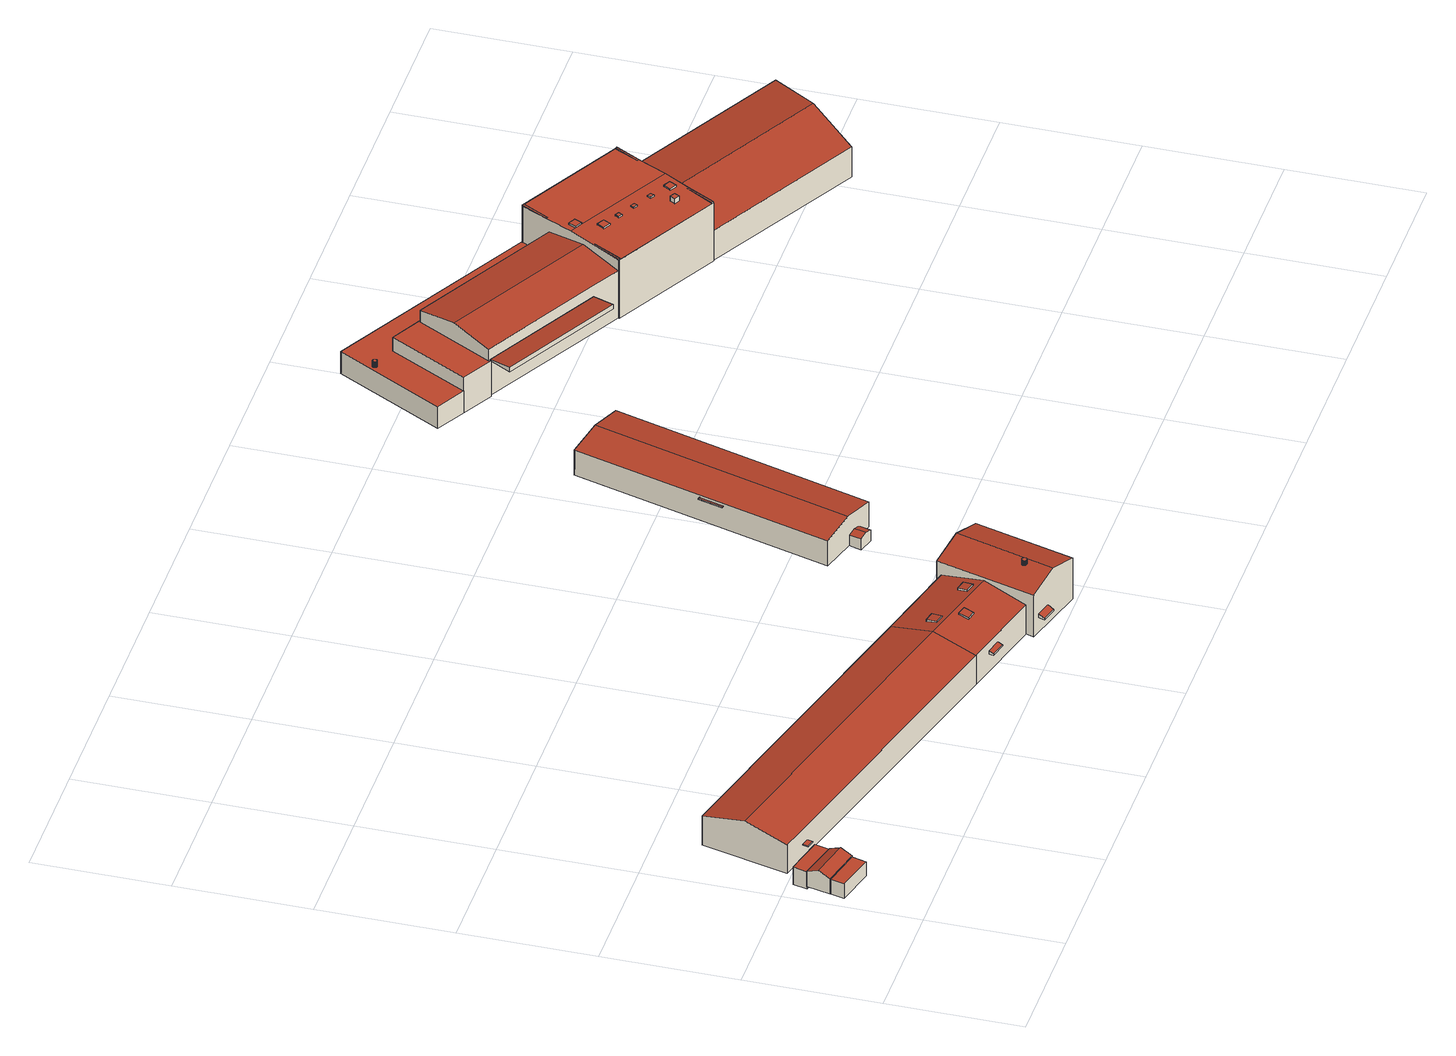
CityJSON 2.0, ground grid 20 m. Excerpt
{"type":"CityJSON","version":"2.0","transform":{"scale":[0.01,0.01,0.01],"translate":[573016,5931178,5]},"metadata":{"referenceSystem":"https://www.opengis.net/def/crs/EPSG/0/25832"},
"CityObjects":{
"building1":{"type":"Building","attributes":{"Grundfläche 2D":"12.973416","Grundhöhe NN":"6.159"},"geometry":[{"type":"Solid","lod":"3","boundaries":[[[[0,1,2,3]],[[4,5,3,2]],[[5,6,0,3]],[[6,7,1,0]],[[7,4,2,1]],[[7,6,5,4]]]],"semantics":{"surfaces":[{"type":"RoofSurface"},{"type":"WallSurface"},{"type":"GroundSurface"}],"values":[[0,1,1,1,1,2]]}}]},
"building2":{"type":"Building","attributes":{"Grundfläche 2D":"21.641857","Grundhöhe NN":"6.160"},"geometry":[{"type":"Solid","lod":"3","boundaries":[[[[8,9,10,11,12]],[[9,8,13,14,15]],[[13,8,12,16,17]],[[15,14,13,17,18]],[[10,9,15,18,19]],[[12,11,10,19,20,16]],[[18,17,16,20,19]]]],"semantics":{"surfaces":[{"type":"RoofSurface"},{"type":"WallSurface"},{"type":"GroundSurface"}],"values":[[0,0,1,1,1,1,2]]}}]},
"building3":{"type":"Building","attributes":{"Grundfläche 2D":"13.431746","Grundhöhe NN":"5.676"},"geometry":[{"type":"Solid","lod":"3","boundaries":[[[[21,22,23,24]],[[25,26,24,23]],[[26,27,21,24]],[[27,28,22,21]],[[28,25,23,22]],[[28,27,26,25]]]],"semantics":{"surfaces":[{"type":"RoofSurface"},{"type":"WallSurface"},{"type":"GroundSurface"}],"values":[[0,1,1,1,1,2]]}}]},
"building4":{"type":"Building","attributes":{"Grundfläche 2D":"1011.386981","Grundhöhe NN":"5.676"},"children":["building4-1","building4-2","building4-3","building4-4","building4-5","building4-6","building4-7","building4-8"],"geometry":[{"type":"Solid","lod":"3","boundaries":[[[[29,30,31,32]],[[33,30,29,34]],[[35,36,37,38]],[[39,40,35,38]],[[37,41,42,38]],[[42,43,39,38]],[[41,37,44,45]],[[43,42,41,45,46]],[[43,46,47,39]],[[32,31,48,49]],[[34,29,32,49,50]],[[35,40,51,52,33,34,50,53,36]],[[31,30,33,52,48]],[[37,36,53,44]],[[39,47,51,40]],[[50,49,48,52,51,47,46,45,44,53]]]],"semantics":{"surfaces":[{"type":"RoofSurface"},{"type":"WallSurface"},{"type":"GroundSurface"}],"values":[[0,0,0,0,0,0,1,1,1,1,1,1,1,1,1,2]]}}]},
"building4-1":{"type":"BuildingInstallation","parents":["building4"],"geometry":[{"type":"MultiSurface","lod":"3","boundaries":[[[54,55,56,57,58,59,60,61,62,63,64,65,66,67,68,69,70,71,72,73,74,75,76,77,78,79,80,81,82,83,84,85,86,87,88,89,90,91,92,93,94,95,96,97,98,99,100,101]],[[102,103,59,58]],[[103,104,60,59]],[[104,105,61,60]],[[106,107,55,54]],[[107,108,56,55]],[[108,109,57,56]],[[109,102,58,57]],[[105,110,62,61]],[[110,111,63,62]],[[111,112,64,63]],[[112,113,65,64]],[[113,114,66,65]],[[114,115,67,66]],[[115,116,68,67]],[[116,117,69,68]],[[117,118,70,69]],[[118,119,71,70]],[[119,120,72,71]],[[120,121,73,72]],[[121,122,74,73]],[[122,123,75,74]],[[123,124,76,75]],[[77,76,124,125]],[[125,126,78,77]],[[126,127,79,78]],[[127,128,80,79]],[[128,129,81,80]],[[129,130,82,81]],[[130,131,83,82]],[[131,132,84,83]],[[132,133,85,84]],[[133,134,86,85]],[[134,135,87,86]],[[135,136,88,87]],[[136,137,89,88]],[[137,138,90,89]],[[138,139,91,90]],[[92,91,139,140]],[[140,141,93,92]],[[141,142,94,93]],[[142,143,95,94]],[[143,144,96,95]],[[144,145,97,96]],[[145,146,98,97]],[[146,147,99,98]],[[147,148,100,99]],[[148,149,101,100]],[[149,106,54,101]]],"semantics":{"surfaces":[{"type":"RoofSurface"},{"type":"WallSurface"}],"values":[0,1,1,1,1,1,1,1,1,1,1,1,1,1,1,1,1,1,1,1,1,1,1,1,1,1,1,1,1,1,1,1,1,1,1,1,1,1,1,1,1,1,1,1,1,1,1,1,1]}}]},
"building4-2":{"type":"BuildingInstallation","parents":["building4"],"geometry":[{"type":"MultiSurface","lod":"3","boundaries":[[[150,151,152,153]],[[153,152,154,155]],[[150,153,155,156]],[[151,150,156,157]],[[152,151,157,154]]],"semantics":{"surfaces":[{"type":"RoofSurface"},{"type":"WallSurface"}],"values":[0,1,1,1,1]}}]},
"building4-3":{"type":"BuildingInstallation","parents":["building4"],"geometry":[{"type":"MultiSurface","lod":"3","boundaries":[[[158,159,160,161]],[[161,160,162,163]],[[158,161,163,164]],[[159,158,164,165]],[[160,159,165,162]]],"semantics":{"surfaces":[{"type":"RoofSurface"},{"type":"WallSurface"}],"values":[0,1,1,1,1]}}]},
"building4-4":{"type":"BuildingInstallation","parents":["building4"],"geometry":[{"type":"MultiSurface","lod":"3","boundaries":[[[166,167,168,169]],[[170,171,166,169]],[[171,172,167,166]],[[173,168,167,172]],[[169,168,173,170]]],"semantics":{"surfaces":[{"type":"RoofSurface"},{"type":"WallSurface"}],"values":[0,1,1,1,1]}}]},
"building4-5":{"type":"BuildingInstallation","parents":["building4"],"geometry":[{"type":"MultiSurface","lod":"3","boundaries":[[[174,175,176,177]],[[178,179,177,176]],[[179,180,174,177]],[[180,181,175,174]],[[181,178,176,175]],[[181,180,179,178]]],"semantics":{"surfaces":[{"type":"RoofSurface"},{"type":"WallSurface"},{"type":"OuterCeilingSurface"}],"values":[0,1,1,1,1,2]}}]},
"building4-6":{"type":"BuildingInstallation","parents":["building4"],"geometry":[{"type":"MultiSurface","lod":"3","boundaries":[[[182,183,184,185]],[[186,187,185,184]],[[187,188,182,185]],[[188,189,183,182]],[[189,186,184,183]],[[189,188,187,186]]],"semantics":{"surfaces":[{"type":"RoofSurface"},{"type":"WallSurface"},{"type":"OuterCeilingSurface"}],"values":[0,1,1,1,1,2]}}]},
"building4-7":{"type":"BuildingInstallation","parents":["building4"],"geometry":[{"type":"MultiSurface","lod":"3","boundaries":[[[190,191,192,193]],[[192,194,195,193]],[[190,193,195,196]],[[191,190,196,197]],[[192,191,197,194]],[[197,196,195,194]]],"semantics":{"surfaces":[{"type":"RoofSurface"},{"type":"WallSurface"},{"type":"OuterCeilingSurface"}],"values":[0,1,1,1,1,2]}}]},
"building4-8":{"type":"BuildingInstallation","parents":["building4"],"geometry":[{"type":"MultiSurface","lod":"3","boundaries":[[[198,199,200,201]],[[202,203,201,200]],[[203,204,198,201]],[[204,205,199,198]],[[205,202,200,199]],[[205,204,203,202]]],"semantics":{"surfaces":[{"type":"RoofSurface"},{"type":"WallSurface"},{"type":"OuterCeilingSurface"}],"values":[0,1,1,1,1,2]}}]},
"building5":{"type":"Building","attributes":{"Grundfläche 2D":"431.838286","Grundhöhe NN":"5.571"},"children":["building5-1"],"geometry":[{"type":"Solid","lod":"3","boundaries":[[[[206,207,208,209]],[[210,206,209,211]],[[212,213,214,215,216,217]],[[214,213,218,219,220]],[[212,217,221,222]],[[218,213,212,222,223]],[[220,219,218,223,224]],[[209,208,225,221,217,216,215,214,220,224,226,211]],[[210,211,226,227]],[[207,206,210,227,228]],[[208,207,228,225]],[[226,224,223,222,221,225,228,227]]]],"semantics":{"surfaces":[{"type":"RoofSurface"},{"type":"WallSurface"},{"type":"GroundSurface"}],"values":[[0,0,0,0,1,1,1,1,1,1,1,2]]}}]},
"building5-1":{"type":"BuildingInstallation","parents":["building5"],"geometry":[{"type":"MultiSurface","lod":"3","boundaries":[[[229,230,231,232]],[[233,234,232,231]],[[234,235,229,232]],[[235,236,230,229]],[[236,233,231,230]],[[236,235,234,233]]],"semantics":{"surfaces":[{"type":"RoofSurface"},{"type":"WallSurface"},{"type":"OuterCeilingSurface"}],"values":[0,1,1,1,1,2]}}]},
"building6":{"type":"Building","attributes":{"Grundfläche 2D":"74.841910","Grundhöhe NN":"10.904"},"geometry":[{"type":"Solid","lod":"3","boundaries":[[[[237,238,239,240]],[[238,237,241,242]],[[239,238,242,243]],[[240,239,243,244]],[[237,240,244,241]],[[242,241,244,243]]]],"semantics":{"surfaces":[{"type":"RoofSurface"},{"type":"WallSurface"},{"type":"GroundSurface"}],"values":[[0,1,1,1,1,2]]}}]},
"building7":{"type":"Building","attributes":{"Grundfläche 2D":"1500.132136","Grundhöhe NN":"5.079"},"children":["building7-1","building7-2","building7-3","building7-4","building7-5","building7-6","building7-7","building7-8","building7-9","building7-10"],"geometry":[{"type":"Solid","lod":"3","boundaries":[[[[245,246,247,248,249,250,251,252,253,254,255]],[[250,249,256,257,252,251]],[[258,259,260,246,245,255,261,262]],[[263,264,259,258,262]],[[265,266,267,268,269,270,271,272,273]],[[274,275,276,277,278]],[[277,276,279,280,281]],[[282,283,284,285]],[[286,282,285,287,288]],[[289,290,291,292,293,294,295,296]],[[252,297,298,268,253]],[[279,276,275,262,261,255,254,253,268,267]],[[262,275,299,300,263]],[[264,263,300,301]],[[264,301,302,288,259]],[[285,284,248,247,246,260,259,288,287]],[[248,284,303,304,249]],[[256,249,304,305]],[[257,256,305,306]],[[252,257,306,297]],[[269,268,298,307]],[[270,269,307,308]],[[271,270,308,309]],[[272,271,309,310]],[[289,281,280,279,267,266,290]],[[277,281,289,296,278]],[[311,299,275,274,278,296,295,312]],[[286,288,302,313]],[[283,282,286,313,314]],[[284,283,314,303]],[[290,266,265,291]],[[291,265,273,292]],[[292,273,272,293]],[[293,272,310,315,294]],[[295,294,315,312]],[[308,307,298,297,306,305,304,303,314,313,302,301,300,299,311,312,315,310,309]]]],"semantics":{"surfaces":[{"type":"RoofSurface"},{"type":"WallSurface"},{"type":"GroundSurface"}],"values":[[0,0,0,0,0,0,0,0,0,0,1,1,1,1,1,1,1,1,1,1,1,1,1,1,1,1,1,1,1,1,1,1,1,1,1,2]]}}]},
"building7-1":{"type":"BuildingInstallation","parents":["building7"],"geometry":[{"type":"MultiSurface","lod":"3","boundaries":[[[316,317,318,319]],[[319,318,320,321]],[[316,319,321,322]],[[317,316,322,323]],[[318,317,323,320]]],"semantics":{"surfaces":[{"type":"RoofSurface"},{"type":"WallSurface"}],"values":[0,1,1,1,1]}}]},
"building7-2":{"type":"BuildingInstallation","parents":["building7"],"geometry":[{"type":"MultiSurface","lod":"3","boundaries":[[[247,324,325,326,327]],[[328,329,260,330]],[[260,329,259]],[[248,324,247]],[[250,326,325,324,248,249]],[[250,327,326]],[[331,328,330]],[[331,259,329,328]]],"semantics":{"surfaces":[{"type":"RoofSurface"},{"type":"WallSurface"}],"values":[0,0,1,1,1,1,1,1]}}]},
"building7-3":{"type":"BuildingInstallation","parents":["building7"],"geometry":[{"type":"MultiSurface","lod":"3","boundaries":[[[332,333,334,335]],[[335,334,336,337]],[[332,335,337,338]],[[333,332,338,339]],[[334,333,339,336]]],"semantics":{"surfaces":[{"type":"RoofSurface"},{"type":"WallSurface"}],"values":[0,1,1,1,1]}}]},
"building7-4":{"type":"BuildingInstallation","parents":["building7"],"geometry":[{"type":"MultiSurface","lod":"3","boundaries":[[[340,341,342,343]],[[343,342,344,345]],[[340,343,345,346]],[[341,340,346,347]],[[342,341,347,344]]],"semantics":{"surfaces":[{"type":"RoofSurface"},{"type":"WallSurface"}],"values":[0,1,1,1,1]}}]},
"building7-5":{"type":"BuildingInstallation","parents":["building7"],"geometry":[{"type":"MultiSurface","lod":"3","boundaries":[[[348,349,350,351,352,353,354,355]],[[350,349,356,357]],[[351,350,357,358]],[[352,351,358,359]],[[353,352,359,360]],[[354,353,360,361]],[[362,356,349,348,355,354,361,363]]],"semantics":{"surfaces":[{"type":"RoofSurface"},{"type":"WallSurface"}],"values":[0,1,1,1,1,1,1]}}]},
"building7-6":{"type":"BuildingInstallation","parents":["building7"],"geometry":[{"type":"MultiSurface","lod":"3","boundaries":[[[364,365,366,367]],[[367,366,368,369]],[[364,367,369,370]],[[365,364,370,371]],[[366,365,371,368]]],"semantics":{"surfaces":[{"type":"RoofSurface"},{"type":"WallSurface"}],"values":[0,1,1,1,1]}}]},
"building7-7":{"type":"BuildingInstallation","parents":["building7"],"geometry":[{"type":"MultiSurface","lod":"3","boundaries":[[[372,373,374,375]],[[375,374,376,377]],[[372,375,377,378]],[[373,372,378,379]],[[374,373,379,376]]],"semantics":{"surfaces":[{"type":"RoofSurface"},{"type":"WallSurface"}],"values":[0,1,1,1,1]}}]},
"building7-8":{"type":"BuildingInstallation","parents":["building7"],"geometry":[{"type":"MultiSurface","lod":"3","boundaries":[[[380,381,382,254,383]],[[261,384,385,386]],[[258,386,385]],[[383,251,380]],[[251,252,253,382,381,380]],[[254,382,253]],[[384,261,262]],[[262,258,385,384]]],"semantics":{"surfaces":[{"type":"RoofSurface"},{"type":"WallSurface"}],"values":[0,0,1,1,1,1,1,1]}}]},
"building7-9":{"type":"BuildingInstallation","parents":["building7"],"geometry":[{"type":"MultiSurface","lod":"3","boundaries":[[[387,388,389,390]],[[390,389,391,392]],[[387,390,392,393]],[[388,387,393,394]],[[389,388,394,391]]],"semantics":{"surfaces":[{"type":"RoofSurface"},{"type":"WallSurface"}],"values":[0,1,1,1,1]}}]},
"building7-10":{"type":"BuildingInstallation","parents":["building7"],"geometry":[{"type":"MultiSurface","lod":"3","boundaries":[[[395,396,397,398,399,400,401,402,403,404,405,406,407,408,409,410,411,412,413,414,415,416,417,418,419,420,421,422,423,424,425,426,427,428,429,430,431,432,433,434,435,436,437,438,439,440,441,442,443,444,445,446,447,448,449,450,451,452,453,454,455,456,457,458,459,460,461,462,463,464,465,466,467,468,469,470,471,472,473,474,475,476,477,478,479,480,481,482,483,484,485,486,487,488,489,490,491,492,493,494,495,496,497,498,499,500,501,502,503,504,505,506,507,508,509,510,511,512,513,514,515,516,517,518,519,520,521,522,523,524,525,526,527,528,529,530,531,532,533,534,535,536,537,538,539,540,541,542,543,544,545,546,547,548,549,550,551,552,553,554,555,556,557,558,559,560,561,562,563,564,565,566,567,568,569,570,571,572,573,574,575,576,577,578,579,580,581,582,583,584,585,586,587,588,589,590,591,592,593,594,595,596,597,598,599,600,601,602,603,604,605,606,607,608]],[[609,610,445,444]],[[610,611,446,445]],[[612,613,452,451]],[[614,615,411,410]],[[616,617,413,412]],[[618,619,415,414]],[[620,621,418,417]],[[621,622,419,418]],[[622,623,420,419]],[[623,624,421,420]],[[624,625,422,421]],[[625,626,423,422]],[[626,627,424,423]],[[627,628,425,424]],[[628,629,426,425]],[[629,630,427,426]],[[630,631,428,427]],[[631,632,429,428]],[[632,633,430,429]],[[633,634,431,430]],[[634,635,432,431]],[[635,636,433,432]],[[636,637,638,433]],[[637,639,434,638]],[[639,640,435,434]],[[640,641,436,435]],[[641,642,437,436]],[[643,644,443,442]],[[644,609,444,443]],[[611,645,447,446]],[[645,646,448,447]],[[646,647,449,448]],[[647,648,450,449]],[[648,612,451,450]],[[613,649,453,452]],[[649,650,454,453]],[[650,651,455,454]],[[651,652,456,455]],[[652,653,457,456]],[[653,654,458,457]],[[654,655,459,458]],[[655,656,460,459]],[[656,657,461,460]],[[657,658,462,461]],[[658,659,463,462]],[[659,660,464,463]],[[660,661,465,464]],[[661,662,466,465]],[[662,663,467,466]],[[663,664,468,467]],[[664,665,469,468]],[[665,666,470,469]],[[667,668,472,471]],[[669,670,477,476]],[[670,671,478,477]],[[671,672,479,478]],[[672,673,480,479]],[[673,674,481,480]],[[674,675,482,481]],[[675,676,483,482]],[[676,677,484,483]],[[677,678,485,484]],[[642,679,438,437]],[[679,680,439,438]],[[680,681,440,439]],[[681,682,441,440]],[[682,643,442,441]],[[666,667,471,470]],[[683,684,474,473]],[[684,685,475,474]],[[685,669,476,475]],[[678,686,486,485]],[[686,687,487,486]],[[687,688,488,487]],[[688,689,489,488]],[[689,690,490,489]],[[691,692,494,493]],[[692,693,495,494]],[[693,694,496,495]],[[694,695,497,496]],[[695,696,498,497]],[[696,697,499,498]],[[697,698,500,499]],[[698,699,501,500]],[[699,700,502,501]],[[700,701,503,502]],[[701,702,504,503]],[[702,703,505,504]],[[703,704,506,505]],[[704,705,507,506]],[[705,706,508,507]],[[706,707,509,508]],[[707,708,510,509]],[[708,709,511,510]],[[709,710,512,511]],[[710,711,513,512]],[[711,712,514,513]],[[712,713,515,514]],[[713,714,516,515]],[[714,715,517,516]],[[715,716,518,517]],[[716,717,519,518]],[[717,718,520,519]],[[718,719,521,520]],[[720,721,523,522]],[[668,683,473,472]],[[690,722,491,490]],[[722,723,492,491]],[[723,691,493,492]],[[719,720,522,521]],[[721,724,524,523]],[[724,725,525,524]],[[725,726,526,525]],[[726,727,527,526]],[[727,728,528,527]],[[728,729,529,528]],[[729,730,530,529]],[[730,731,531,530]],[[731,732,532,531]],[[732,733,533,532]],[[733,734,534,533]],[[734,735,535,534]],[[735,736,536,535]],[[736,737,537,536]],[[738,739,548,547]],[[740,741,550,549]],[[737,742,538,537]],[[742,743,539,538]],[[743,744,540,539]],[[744,745,541,540]],[[745,746,542,541]],[[739,740,549,548]],[[746,747,543,542]],[[747,748,544,543]],[[748,749,545,544]],[[749,750,546,545]],[[750,738,547,546]],[[741,751,551,550]],[[751,752,552,551]],[[553,552,752,753]],[[753,754,554,553]],[[754,755,555,554]],[[755,756,556,555]],[[756,757,557,556]],[[757,758,558,557]],[[758,759,559,558]],[[759,760,560,559]],[[760,761,561,560]],[[761,762,562,561]],[[762,763,563,562]],[[763,764,564,563]],[[764,765,565,564]],[[765,766,566,565]],[[766,767,567,566]],[[767,768,568,567]],[[768,769,569,568]],[[770,771,571,570]],[[771,772,572,571]],[[772,773,573,572]],[[773,774,574,573]],[[769,770,570,569]],[[774,775,575,574]],[[775,776,576,575]],[[776,777,577,576]],[[777,778,578,577]],[[778,779,579,578]],[[779,780,580,579]],[[780,781,581,580]],[[781,782,582,581]],[[782,783,583,582]],[[783,784,584,583]],[[784,785,585,584]],[[785,786,586,585]],[[786,787,587,586]],[[787,788,588,587]],[[788,789,589,588]],[[789,790,590,589]],[[790,791,591,590]],[[791,792,592,591]],[[792,793,593,592]],[[794,795,600,599]],[[796,797,607,606]],[[797,798,608,607]],[[798,799,395,608]],[[793,800,594,593]],[[800,801,595,594]],[[801,802,596,595]],[[802,803,597,596]],[[803,804,598,597]],[[804,794,599,598]],[[795,805,601,600]],[[806,807,603,602]],[[807,808,604,603]],[[805,806,602,601]],[[808,809,605,604]],[[809,796,606,605]],[[799,810,396,395]],[[810,811,397,396]],[[811,812,398,397]],[[812,813,399,398]],[[813,814,400,399]],[[814,815,401,400]],[[815,816,402,401]],[[816,817,403,402]],[[817,818,404,403]],[[818,819,405,404]],[[819,820,406,405]],[[820,821,407,406]],[[821,822,408,407]],[[822,823,409,408]],[[823,614,410,409]],[[615,616,412,411]],[[617,618,414,413]],[[619,824,416,415]],[[824,620,417,416]]],"semantics":{"surfaces":[{"type":"RoofSurface"},{"type":"WallSurface"}],"values":[0,1,1,1,1,1,1,1,1,1,1,1,1,1,1,1,1,1,1,1,1,1,1,1,1,1,1,1,1,1,1,1,1,1,1,1,1,1,1,1,1,1,1,1,1,1,1,1,1,1,1,1,1,1,1,1,1,1,1,1,1,1,1,1,1,1,1,1,1,1,1,1,1,1,1,1,1,1,1,1,1,1,1,1,1,1,1,1,1,1,1,1,1,1,1,1,1,1,1,1,1,1,1,1,1,1,1,1,1,1,1,1,1,1,1,1,1,1,1,1,1,1,1,1,1,1,1,1,1,1,1,1,1,1,1,1,1,1,1,1,1,1,1,1,1,1,1,1,1,1,1,1,1,1,1,1,1,1,1,1,1,1,1,1,1,1,1,1,1,1,1,1,1,1,1,1,1,1,1,1,1,1,1,1,1,1,1,1,1,1,1,1,1,1,1,1,1,1,1,1,1,1,1,1,1,1,1,1,1,1,1,1,1,1,1,1]}}]}
},
"vertices":[
[56,1133,355],[634,982,355],[689,1199,355],[107,1337,355],[689,1199,116],[107,1337,116],[56,1133,116],[634,982,116],
[144,1514,445],[735,1368,445],[774,1538,371],[192,1688,371],[184,1690,371],[104,1338,371],[107,1337,371],[696,1197,371],[184,1690,116],[104,1338,116],[696,1197,116],[774,1538,116],[192,1688,116],
[827,1759,359],[247,1903,359],[192,1688,359],[774,1538,359],[192,1688,68],[774,1538,68],[827,1759,68],[247,1903,68],
[7539,1661,901],[7121,181,901],[7608,44,754],[8024,1525,754],[6629,319,754],[7044,1800,754],[6842,1078,707],[7023,1726,550],[5694,2062,550],[5527,1417,707],[5360,772,550],[6662,437,550],[792,3334,550],[628,2690,707],[462,2047,550],[5694,2062,68],[792,3334,68],[462,2047,68],[5360,772,68],[7608,44,68],[8024,1525,68],[7044,1800,68],[6662,437,68],[6629,319,68],[7023,1726,68],
[7162,629,946],[7157,631,946],[7153,632,946],[7148,632,946],[7144,633,946],[7140,632,946],[7136,631,946],[7131,629,946],[7127,627,946],[7123,625,946],[7119,621,946],[7116,617,946],[7113,612,946],[7110,607,946],[7109,602,946],[7108,597,946],[7109,592,946],[7109,587,946],[7111,583,946],[7112,579,946],[7114,575,946],[7117,571,946],[7120,568,946],[7123,565,946],[7127,562,946],[7132,560,946],[7137,559,946],[7142,558,946],[7148,558,946],[7153,558,946],[7158,560,946],[7163,562,946],[7167,564,946],[7171,567,946],[7174,571,946],[7177,574,946],[7179,578,946],[7181,582,946],[7182,586,946],[7183,590,946],[7183,595,946],[7183,600,946],[7182,605,946],[7180,611,946],[7178,615,946],[7174,620,946],[7170,623,946],[7166,626,946],[7144,633,872],[7140,632,871],[7136,631,870],[7131,629,869],[7162,629,877],[7157,631,876],[7153,632,874],[7148,632,873],[7127,627,868],[7123,625,867],[7119,621,866],[7116,617,865],[7113,612,865],[7110,607,865],[7109,602,865],[7108,597,865],[7109,592,865],[7109,587,866],[7111,583,867],[7112,579,867],[7114,575,868],[7117,571,869],[7120,568,870],[7123,565,872],[7127,562,873],[7132,560,874],[7137,559,876],[7142,558,877],[7148,558,879],[7153,558,880],[7158,560,882],[7163,562,883],[7167,564,884],[7171,567,885],[7174,571,885],[7177,574,886],[7179,578,886],[7181,582,886],[7182,586,886],[7183,590,886],[7183,595,886],[7183,600,885],[7182,605,885],[7180,611,884],[7178,615,883],[7174,620,881],[7170,623,880],[7166,626,879],
[6134,1021,677],[6170,1167,711],[6028,1202,711],[5992,1055,677],[6028,1202,688],[5992,1055,652],[6134,1021,652],[6170,1167,688],
[5797,1592,686],[5761,1439,704],[5913,1403,704],[5949,1557,686],[5913,1403,688],[5949,1557,651],[5797,1592,651],[5761,1439,688],
[6757,1344,691],[6609,1382,691],[6572,1236,710],[6720,1198,710],[6720,1198,687],[6757,1344,652],[6609,1382,652],[6572,1236,687],
[832,1853,312],[949,1823,312],[973,1914,312],[855,1945,312],[973,1914,292],[855,1945,292],[832,1853,292],[949,1823,292],
[6715,192,337],[6949,127,337],[6976,222,388],[6742,287,388],[6976,222,317],[6742,287,317],[6715,192,317],[6949,127,317],
[7791,380,359],[7839,549,359],[7756,572,366],[7709,404,366],[7756,572,338],[7709,404,338],[7791,380,338],[7839,549,338],
[5663,612,392],[5901,551,392],[5921,628,423],[5682,689,423],[5921,628,372],[5682,689,372],[5663,612,372],[5901,551,372],
[8062,3078,268],[8180,3044,235],[8231,3226,235],[8113,3260,268],[7945,3111,235],[7997,3293,235],[9579,7018,478],[9071,7164,564],[7963,3303,564],[7997,3293,558],[8231,3226,519],[8479,3156,478],[8552,7313,478],[8013,5401,478],[7461,3446,478],[8479,3156,57],[9579,7018,57],[8552,7313,57],[7461,3446,57],[8231,3226,57],[7997,3293,57],[7945,3111,57],[8180,3044,57],
[7980,5410,438],[7877,5046,438],[7910,5037,438],[8013,5401,438],[7910,5037,419],[8013,5401,419],[7980,5410,419],[7877,5046,419],
[11675,7645,663],[11849,7971,610],[10074,8926,610],[9895,8600,663],[11675,7645,590],[11849,7971,590],[10074,8926,590],[9895,8600,590],
[12885,8429,1010],[14316,7657,1010],[14524,8044,992],[14748,8460,973],[14743,8462,973],[14724,8473,973],[13145,9317,973],[13133,9323,973],[13120,9329,973],[12883,8887,992],[12693,8533,1010],[14747,8470,973],[13139,9335,973],[12291,7732,973],[13891,6866,973],[14111,7275,992],[12489,8153,992],[12269,7744,973],[12264,7731,973],[13889,6860,973],[10684,10092,370],[10672,10069,370],[12883,8887,370],[13120,9329,370],[13126,9341,370],[10023,11007,370],[9153,9399,370],[9596,9163,370],[10221,10337,370],[11849,7971,795],[12269,7744,795],[12580,8323,905],[10359,9508,905],[10051,8939,795],[12883,8887,795],[10672,10069,795],[10665,10073,795],[16869,6299,670],[17468,6996,505],[14748,8460,505],[14320,7663,670],[16261,5590,505],[14316,7657,669],[13891,6866,505],[10665,10073,598],[10672,10069,598],[10684,10092,598],[10221,10337,598],[9596,9163,598],[10063,8907,598],[10074,8926,598],[10051,8939,598],[13133,9323,8],[13120,9329,8],[12269,7744,8],[12264,7731,8],[13889,6860,8],[13891,6866,8],[14748,8460,8],[14743,8462,8],[14747,8470,8],[13139,9335,8],[13126,9341,8],[10023,11007,8],[9153,9399,8],[9596,9163,8],[11849,7971,8],[10074,8926,8],[16261,5590,8],[17468,6996,8],[10063,8907,8],
[14031,7599,1025],[13975,7491,1025],[14077,7437,1025],[14134,7545,1025],[14077,7437,997],[14134,7545,1002],[14031,7599,1002],[13975,7491,997],
[14748,8460,992],[14743,8462,992],[14724,8473,992],[14500,8057,992],[13868,6880,992],[13891,6866,992],[14087,7288,992],[13868,6880,973],
[12935,8224,1023],[12878,8118,1023],[12986,8060,1023],[13043,8166,1023],[12986,8060,999],[13043,8166,1004],[12935,8224,1004],[12878,8118,999],
[13230,7958,1023],[13262,8015,1023],[13205,8048,1023],[13172,7991,1023],[13205,8048,1002],[13172,7991,1000],[13230,7958,1000],[13262,8015,1002],
[12884,8573,1032],[12835,8598,1032],[12780,8488,1032],[12885,8435,1032],[12886,8434,1032],[12887,8434,1032],[12943,8543,1032],[12920,8555,1032],[12835,8598,1004],[12780,8488,1010],[12885,8435,1010],[12886,8434,1010],[12887,8434,1010],[12943,8543,1005],[12884,8573,1004],[12920,8555,1005],
[13493,7819,1023],[13523,7874,1023],[13464,7907,1023],[13433,7853,1023],[13464,7907,1002],[13433,7853,1000],[13493,7819,1000],[13523,7874,1002],
[13776,7666,1023],[13805,7722,1023],[13747,7752,1023],[13718,7697,1023],[13747,7752,1002],[13718,7697,1000],[13776,7666,1000],[13805,7722,1002],
[13145,9317,992],[13133,9323,992],[13120,9329,992],[12910,8881,992],[12269,7744,992],[12291,7732,992],[12511,8141,992],
[13786,7313,1070],[13827,7391,1070],[13751,7432,1070],[13709,7353,1070],[13751,7432,991],[13709,7353,987],[13786,7313,987],[13827,7391,991],
[9817,10440,460],[9818,10440,460],[9819,10440,460],[9820,10440,460],[9821,10440,460],[9821,10439,460],[9825,10439,460],[9826,10440,460],[9827,10440,460],[9828,10440,460],[9829,10440,460],[9830,10440,460],[9831,10440,460],[9831,10441,460],[9832,10441,460],[9833,10441,460],[9834,10441,460],[9835,10442,460],[9836,10442,460],[9837,10442,460],[9837,10443,460],[9838,10443,460],[9839,10443,460],[9839,10444,460],[9840,10444,460],[9841,10444,460],[9841,10445,460],[9842,10445,460],[9842,10446,460],[9843,10446,460],[9844,10446,460],[9844,10447,460],[9845,10447,460],[9845,10448,460],[9846,10448,460],[9846,10449,460],[9847,10449,460],[9847,10450,460],[9848,10450,460],[9849,10451,460],[9849,10452,460],[9850,10453,460],[9850,10454,460],[9851,10454,460],[9851,10455,460],[9852,10456,460],[9852,10457,460],[9853,10457,460],[9853,10458,460],[9854,10459,460],[9854,10460,460],[9854,10461,460],[9855,10462,460],[9855,10463,460],[9855,10464,460],[9856,10465,460],[9856,10466,460],[9856,10467,460],[9856,10468,460],[9856,10469,460],[9856,10470,460],[9856,10471,460],[9856,10472,460],[9856,10474,460],[9856,10475,460],[9856,10476,460],[9856,10477,460],[9856,10478,460],[9856,10479,460],[9856,10480,460],[9856,10481,460],[9855,10481,460],[9855,10482,460],[9855,10483,460],[9855,10484,460],[9854,10484,460],[9854,10485,460],[9854,10486,460],[9853,10487,460],[9853,10488,460],[9853,10489,460],[9852,10489,460],[9852,10490,460],[9851,10491,460],[9851,10492,460],[9850,10493,460],[9849,10493,460],[9849,10494,460],[9848,10495,460],[9847,10496,460],[9845,10498,460],[9844,10499,460],[9843,10500,460],[9842,10500,460],[9842,10501,460],[9841,10501,460],[9840,10501,460],[9840,10502,460],[9839,10502,460],[9838,10503,460],[9837,10503,460],[9836,10504,460],[9835,10504,460],[9834,10504,460],[9833,10505,460],[9832,10505,460],[9831,10505,460],[9830,10505,460],[9830,10506,460],[9829,10506,460],[9828,10506,460],[9827,10506,460],[9826,10506,460],[9825,10506,460],[9821,10506,460],[9820,10506,460],[9819,10506,460],[9818,10506,460],[9816,10505,460],[9815,10505,460],[9814,10505,460],[9813,10505,460],[9813,10504,460],[9812,10504,460],[9811,10504,460],[9810,10504,460],[9810,10503,460],[9809,10503,460],[9808,10503,460],[9808,10502,460],[9807,10502,460],[9806,10502,460],[9806,10501,460],[9805,10501,460],[9804,10500,460],[9803,10500,460],[9802,10499,460],[9802,10498,460],[9801,10498,460],[9801,10497,460],[9798,10495,460],[9797,10494,460],[9797,10493,460],[9796,10493,460],[9796,10492,460],[9795,10491,460],[9795,10490,460],[9794,10490,460],[9794,10489,460],[9794,10488,460],[9793,10488,460],[9793,10487,460],[9793,10486,460],[9792,10486,460],[9792,10485,460],[9792,10484,460],[9791,10483,460],[9791,10482,460],[9791,10481,460],[9790,10480,460],[9790,10479,460],[9790,10478,460],[9790,10477,460],[9790,10476,460],[9790,10475,460],[9790,10474,460],[9790,10472,460],[9790,10471,460],[9790,10470,460],[9790,10469,460],[9790,10468,460],[9790,10467,460],[9791,10465,460],[9791,10464,460],[9791,10463,460],[9792,10462,460],[9792,10461,460],[9792,10460,460],[9793,10459,460],[9793,10458,460],[9794,10457,460],[9794,10456,460],[9795,10455,460],[9795,10454,460],[9796,10453,460],[9797,10453,460],[9797,10452,460],[9798,10451,460],[9798,10450,460],[9799,10450,460],[9799,10449,460],[9800,10449,460],[9801,10448,460],[9802,10447,460],[9803,10447,460],[9803,10446,460],[9804,10446,460],[9804,10445,460],[9805,10445,460],[9806,10445,460],[9806,10444,460],[9807,10444,460],[9807,10443,460],[9808,10443,460],[9809,10442,460],[9810,10442,460],[9811,10442,460],[9812,10442,460],[9812,10441,460],[9813,10441,460],[9814,10441,460],[9815,10441,460],[9815,10440,460],[9816,10440,460],[9854,10459,370],[9854,10460,370],[9854,10461,370],[9856,10466,370],[9856,10467,370],[9833,10441,370],[9834,10441,370],[9835,10442,370],[9836,10442,370],[9837,10442,370],[9837,10443,370],[9839,10443,370],[9839,10444,370],[9840,10444,370],[9841,10444,370],[9841,10445,370],[9842,10445,370],[9842,10446,370],[9843,10446,370],[9844,10446,370],[9844,10447,370],[9845,10447,370],[9845,10448,370],[9846,10448,370],[9846,10449,370],[9847,10449,370],[9847,10450,370],[9848,10450,370],[9848,10451,370],[9848,10451,460],[9849,10451,370],[9849,10452,370],[9850,10453,370],[9850,10454,370],[9853,10457,370],[9853,10458,370],[9855,10462,370],[9855,10463,370],[9855,10464,370],[9856,10465,370],[9856,10468,370],[9856,10469,370],[9856,10470,370],[9856,10471,370],[9856,10472,370],[9856,10474,370],[9856,10475,370],[9856,10476,370],[9856,10477,370],[9856,10478,370],[9856,10479,370],[9856,10480,370],[9856,10481,370],[9855,10481,370],[9855,10482,370],[9855,10483,370],[9855,10484,370],[9854,10484,370],[9854,10485,370],[9854,10486,370],[9852,10489,370],[9852,10490,370],[9851,10491,370],[9851,10492,370],[9850,10493,370],[9849,10493,370],[9849,10494,370],[9848,10495,370],[9847,10496,370],[9845,10498,370],[9851,10454,370],[9851,10455,370],[9852,10456,370],[9852,10457,370],[9853,10487,370],[9853,10488,370],[9853,10489,370],[9844,10499,370],[9843,10500,370],[9842,10500,370],[9842,10501,370],[9841,10501,370],[9839,10502,370],[9838,10503,370],[9837,10503,370],[9836,10504,370],[9835,10504,370],[9834,10504,370],[9833,10505,370],[9832,10505,370],[9831,10505,370],[9830,10505,370],[9830,10506,370],[9829,10506,370],[9828,10506,370],[9827,10506,370],[9826,10506,370],[9825,10506,370],[9821,10506,370],[9820,10506,370],[9819,10506,370],[9818,10506,370],[9816,10505,370],[9815,10505,370],[9814,10505,370],[9813,10505,370],[9813,10504,370],[9812,10504,370],[9811,10504,370],[9810,10504,370],[9810,10503,370],[9809,10503,370],[9808,10503,370],[9840,10501,370],[9840,10502,370],[9808,10502,370],[9807,10502,370],[9806,10502,370],[9806,10501,370],[9805,10501,370],[9804,10500,370],[9803,10500,370],[9802,10499,370],[9802,10498,370],[9801,10498,370],[9801,10497,370],[9798,10495,370],[9797,10494,370],[9797,10493,370],[9793,10486,370],[9792,10486,370],[9792,10485,370],[9792,10484,370],[9796,10493,370],[9796,10492,370],[9795,10491,370],[9795,10490,370],[9794,10490,370],[9794,10489,370],[9794,10488,370],[9793,10488,370],[9793,10487,370],[9791,10483,370],[9791,10482,370],[9791,10481,370],[9790,10480,370],[9790,10479,370],[9790,10478,370],[9790,10477,370],[9790,10476,370],[9790,10475,370],[9790,10474,370],[9790,10472,370],[9790,10471,370],[9790,10470,370],[9790,10469,370],[9790,10468,370],[9790,10467,370],[9791,10465,370],[9791,10464,370],[9791,10463,370],[9792,10462,370],[9792,10461,370],[9792,10460,370],[9793,10459,370],[9793,10458,370],[9794,10457,370],[9794,10456,370],[9795,10455,370],[9795,10454,370],[9796,10453,370],[9797,10453,370],[9797,10452,370],[9798,10451,370],[9798,10450,370],[9799,10450,370],[9799,10449,370],[9800,10449,370],[9801,10448,370],[9802,10447,370],[9803,10447,370],[9803,10446,370],[9804,10446,370],[9804,10445,370],[9805,10445,370],[9809,10442,370],[9810,10442,370],[9815,10441,370],[9815,10440,370],[9816,10440,370],[9817,10440,370],[9806,10445,370],[9806,10444,370],[9807,10444,370],[9807,10443,370],[9808,10443,370],[9811,10442,370],[9812,10442,370],[9812,10441,370],[9813,10441,370],[9814,10441,370],[9818,10440,370],[9819,10440,370],[9820,10440,370],[9821,10440,370],[9821,10439,370],[9825,10439,370],[9826,10440,370],[9827,10440,370],[9828,10440,370],[9829,10440,370],[9830,10440,370],[9831,10440,370],[9831,10441,370],[9832,10441,370],[9838,10443,370]
]}
